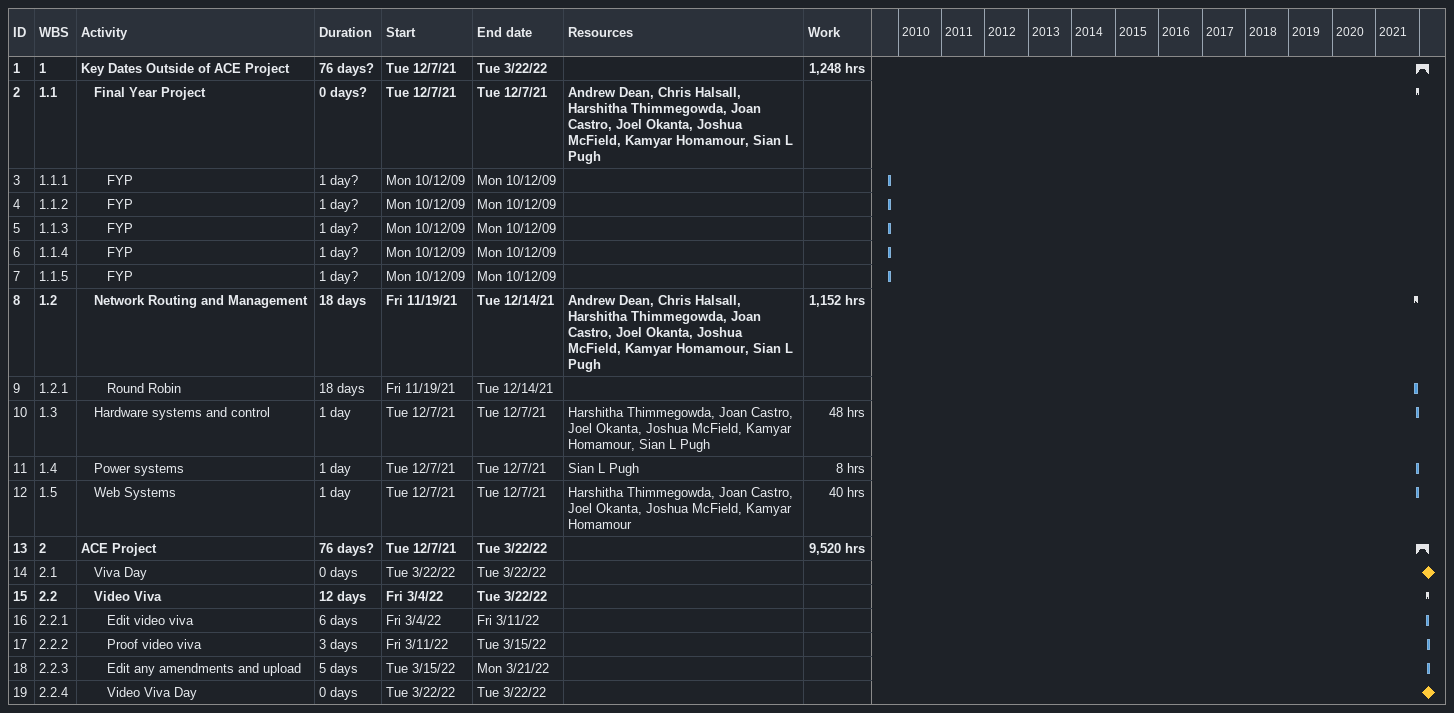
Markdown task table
| ID | WBS | Task | Duration | Start | Finish | Resources | Work (h) |
|---|---|---|---|---|---|---|---|
| 1 | 1 | **Key Dates Outside of ACE Project** | 76d? | 2021-12-07 | 2022-03-22 |  | 1248 |
| 2 | 1.1 | **Final Year Project** | 0d? | 2021-12-07 | 2021-12-07 | Andrew Dean, Chris Halsall, Harshitha Thimmegowda, Joan Castro, Joel Okanta, Joshua McField, Kamyar Homamour, Sian L Pugh |  |
| 3 | 1.1.1 | FYP | 1d? | 2009-10-12 | 2009-10-12 |  |  |
| 4 | 1.1.2 | FYP | 1d? | 2009-10-12 | 2009-10-12 |  |  |
| 5 | 1.1.3 | FYP | 1d? | 2009-10-12 | 2009-10-12 |  |  |
| 6 | 1.1.4 | FYP | 1d? | 2009-10-12 | 2009-10-12 |  |  |
| 7 | 1.1.5 | FYP | 1d? | 2009-10-12 | 2009-10-12 |  |  |
| 8 | 1.2 | **Network Routing and Management** | 18d | 2021-11-19 | 2021-12-14 | Andrew Dean, Chris Halsall, Harshitha Thimmegowda, Joan Castro, Joel Okanta, Joshua McField, Kamyar Homamour, Sian L Pugh | 1152 |
| 9 | 1.2.1 | Round Robin | 18d | 2021-11-19 | 2021-12-14 |  |  |
| 10 | 1.3 | Hardware systems and control | 1d | 2021-12-07 | 2021-12-07 | Harshitha Thimmegowda, Joan Castro, Joel Okanta, Joshua McField, Kamyar Homamour, Sian L Pugh | 48 |
| 11 | 1.4 | Power systems | 1d | 2021-12-07 | 2021-12-07 | Sian L Pugh | 8 |
| 12 | 1.5 | Web Systems | 1d | 2021-12-07 | 2021-12-07 | Harshitha Thimmegowda, Joan Castro, Joel Okanta, Joshua McField, Kamyar Homamour | 40 |
| 13 | 2 | **ACE Project** | 76d? | 2021-12-07 | 2022-03-22 |  | 9520 |
| 14 | 2.1 | Viva Day | 0d | 2022-03-22 | 2022-03-22 |  |  |
| 15 | 2.2 | **Video Viva** | 12d | 2022-03-04 | 2022-03-22 |  |  |
| 16 | 2.2.1 | Edit video viva | 6d | 2022-03-04 | 2022-03-11 |  |  |
| 17 | 2.2.2 | Proof video viva | 3d | 2022-03-11 | 2022-03-15 |  |  |
| 18 | 2.2.3 | Edit any amendments and upload | 5d | 2022-03-15 | 2022-03-21 |  |  |
| 19 | 2.2.4 | Video Viva Day | 0d | 2022-03-22 | 2022-03-22 |  |  |
